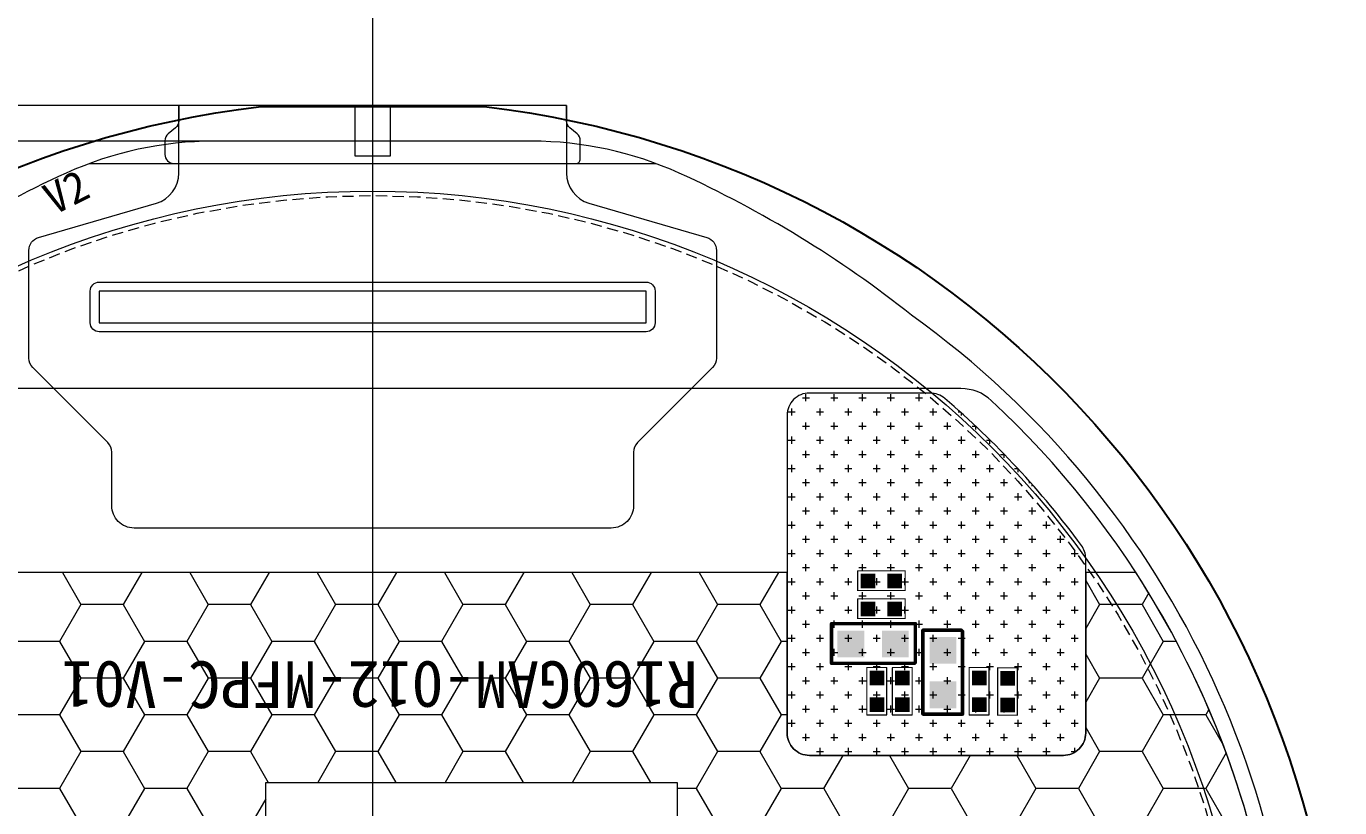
# Model space of a CAD drawing. Header units: millimetres. Extents: x 1134 to 2330, y -9 to 314.
# Drawn here: x 2253.25 to 2282.73, y 222.16 to 239.7 of the extents above; entities that cross this region are included whole.
import ezdxf
from ezdxf.lldxf.tags import DXFTag

# ---------------------------------------------------------------- set-up
doc = ezdxf.new("R2010")
doc.units = ezdxf.units.MM
doc.linetypes.add('HIDDEN', pattern=[0.375, 0.25, -0.125])
doc.layers.get('0').update_dxf_attribs({"lineweight": 5})
doc.layers.get('Defpoints').update_dxf_attribs({"lineweight": 5})
for name, color, linetype, lineweight in [('COF', 110, 'Continuous', 5), ('DIM', 3, 'Continuous', 5), ('ITO', 2, 'Continuous', 5), ('MFPC', 50, 'Continuous', 5), ('TAPE', 90, 'Continuous', 5)]:
    doc.layers.add(name, color=color, linetype=linetype, lineweight=lineweight)
for name, color, linetype in [('COVER LENS', 6, 'Continuous'), ('EMI', 5, 'Continuous'), ('TOPLAYER', 1, 'Continuous'), ('TOPOVERLAY', 2, 'Continuous')]:
    doc.layers.add(name, color=color, linetype=linetype)
doc.styles.add('RD', font='ROMAND.shx', dxfattribs={"width": 0.8})
doc.styles.get("Standard").update_dxf_attribs({"font": 'txt', "bigfont": 'gbcbig.shx'})
doc.styles.add('宋体', font='')
doc.styles.get('宋体').set_extended_font_data('SimSun')
tags = doc.linetypes.add('CENTER', pattern=[0.6, 0.375, -0.075, 0.075, -0.075]).pattern_tags.tags
tags[10:11] = [DXFTag(74, 4), DXFTag(75, 0), DXFTag(340, '0'), DXFTag(46, 1.0), DXFTag(50, 0.0), DXFTag(44, 0.0), DXFTag(45, 0.0)]
tags[8:9] = [DXFTag(74, 4), DXFTag(75, 0), DXFTag(340, '0'), DXFTag(46, 1.0), DXFTag(50, 0.0), DXFTag(44, 0.0), DXFTag(45, 0.0)]
tags[6:7] = [DXFTag(74, 4), DXFTag(75, 0), DXFTag(340, '0'), DXFTag(46, 1.0), DXFTag(50, 0.0), DXFTag(44, 0.0), DXFTag(45, 0.0)]
tags[4:5] = [DXFTag(74, 4), DXFTag(75, 0), DXFTag(340, '0'), DXFTag(46, 1.0), DXFTag(50, 0.0), DXFTag(44, 0.0), DXFTag(45, 0.0)]
doc.dimstyles.new('DIM', dxfattribs={"dimtxt": 1.5, "dimasz": 0.8, "dimexe": 0, "dimexo": 0.5, "dimgap": 0.11, "dimtad": 0, "dimzin": 1, "dimdsep": 46, "dimtxsty": 'RD', "dimcen": 0, "dimclrd": 256, "dimclre": 256, "dimclrt": 256, "dimadec": 0, "dimazin": 0, "dimtm": 1e-09, "dimtfac": 1, "dimtofl": 0, "dimtmove": 0, "dimatfit": 3, "dimfxl": 1, "dimlwe": -1, "dimarcsym": 0})

# ---------------------------------------------------------------- blocks, each defined once
blk = doc.blocks.new('R154GSM-001-PNL-V01-C')
at = {"layer": 'ITO', "color": 1, "linetype": 'CENTER', "lineweight": 0, "ltscale": 3}
blk.add_lwpolyline([(469.828, 292.711), (469.828, 232.705)], dxfattribs=at)
at = {"layer": 'ITO', "lineweight": 5}
blk.add_lwpolyline([(457.738, 245.832, 0.061335), (462.951, 242.644, 0.106989), (466.259, 241.928), (473.397, 241.928, 0.106989), (476.706, 242.644, 0.061335), (481.919, 245.832, 0.568636), (478.891, 281.385, 0.02781), (474.722, 283.18, 0.063513), (472.665, 283.468), (466.992, 283.468, 0.063513), (464.934, 283.18, 0.02781), (460.765, 281.385, 0.568636)], format="xyb", close=True, dxfattribs=at)
blk.add_lwpolyline([(476.181, 242.428), (463.475, 242.428)], dxfattribs=at)
at = {"layer": 'ITO', "color": 1, "linetype": 'HIDDEN', "lineweight": 5}
blk.add_circle((469.828, 262.708), 19.56, dxfattribs=at)
blk = doc.blocks.new('R197NRK-001-POL-V01-C')
at = {"layer": 'DIM', "lineweight": 5}
blk.add_blockref('R154GSM-001-PNL-V01-C', (376.605, -0.917), dxfattribs=at)
blk = doc.blocks.new('R160GAM-012-S100-CVL-V02-C')
at = {"color": 7, "lineweight": 5}
blk.add_lwpolyline([(1956.149, 259.95), (1956.149, 258.85), (1956.949, 258.85), (1956.949, 259.95)], close=True, dxfattribs=at)
at = {"layer": 'COVER LENS'}
blk.add_lwpolyline([(1954.049, 216.839, -0.890724), (1954.049, 259.95), (1959.049, 259.95, -0.890724), (1959.049, 216.839)], format="xyb", close=True, dxfattribs=at)
at = {"layer": 'COVER LENS', "color": 1, "lineweight": 5}
blk.add_circle((1956.549, 238.395), 19.66, dxfattribs=at)
at = {"color": 7, "insert": (1946.074, 256.644), "char_height": 0.70607, "width": 6.61807, "attachment_point": 1, "rotation": 26.4497}
blk.add_mtext('{\\fSimSun|b0|i0|c134|p2;S100   V2}', dxfattribs=at)
blk = doc.blocks.new('*D243')
at = {"layer": 'Defpoints', "color": 0, "lineweight": 5, "transparency": 16777216}
for p in [(2257.8, 237.919), (2237.531, 237.119), (2257.8, 237.119)]:
    blk.add_point(p, dxfattribs=at)
at = {"layer": 'DIM', "lineweight": -2, "transparency": 16777216}
for p, q in [((2237.531, 238.719), (2237.531, 239.519)), ((2237.531, 236.319), (2237.531, 235.519))]:
    blk.add_line(p, q, dxfattribs=at)
at = {"layer": 'DIM', "transparency": 16777216}
for p, q in [((2257.3, 237.919), (2237.531, 237.919)), ((2257.3, 237.119), (2237.531, 237.119))]:
    blk.add_line(p, q, dxfattribs=at)
at = {"layer": 'DIM', "lineweight": 5, "transparency": 16777216}
for points in [[(2237.398, 238.719), (2237.665, 238.719), (2237.531, 237.919)], [(2237.398, 236.319), (2237.665, 236.319), (2237.531, 237.119)]]:
    blk.add_solid(points, dxfattribs=at)
at = {"layer": 'DIM', "lineweight": 5, "transparency": 16777216, "insert": (2237.531, 233.552), "char_height": 1.5, "attachment_point": 5, "rotation": 90, "style": 'RD'}
blk.add_mtext('0.80', dxfattribs=at)

msp = doc.modelspace()

# ---------------------------------------------------------------- hatches: boundary and pattern name
at = {"layer": 'EMI', "lineweight": 5}
h = msp.add_hatch(dxfattribs=at)
h.set_pattern_fill('HONEY', color=5, scale=0.3, angle=180)
h.set_pattern_definition([(180, (3775.6175, 475.8376), (-1.42875, -0.824889), [0.9525, -1.905]), (300, (3775.6175, 475.8376), (1.42874983, -0.8248893), [0.9525, -1.905]), (240, (3775.6175, 475.8376), (-1.7e-07, -1.6497783), [-1.905, 0.9525])])
h.paths.add_polyline_path([(2263.156, 212.335, 0.414214), (2260.156, 209.335), (2260.156, 208.068, -0.198912), (2259.277, 205.946), (2257.549, 204.217, -0.198912), (2255.427, 203.339), (2254.406, 203.339, -0.198912), (2252.285, 204.217), (2251.404, 205.098, -0.198912), (2250.525, 207.22), (2250.525, 211.339, -0.414214), (2252.525, 213.339), (2253.298, 213.339, 0.414214), (2254.298, 214.339), (2254.298, 218.44, -0.414214), (2255.298, 219.44), (2258.627, 219.44), (2258.627, 222.734), (2267.859, 222.734), (2267.859, 219.44), (2279.997, 219.44, 0.478044), (2280.974, 220.652, 0.090797), (2278.152, 227.44), (2277.025, 227.44), (2277.025, 223.839, -0.414214), (2276.525, 223.339), (2270.825, 223.339, -0.414214), (2270.325, 223.839), (2270.325, 227.44), (2252.625, 227.44), (2252.625, 223.839, -0.414214), (2252.125, 223.339), (2250.636, 223.339), (2250.636, 215.827), (2245.525, 215.827), (2245.525, 205.149, 0.198912), (2246.404, 203.027), (2250.214, 199.217, 0.198912), (2252.335, 198.339), (2257.498, 198.339, 0.198912), (2259.62, 199.217), (2263.277, 202.875, 0.198912), (2264.156, 204.997), (2264.156, 205.335, -0.414214), (2266.156, 207.335), (2269.406, 207.335), (2269.406, 212.335)])
at = {"layer": 'TAPE', "lineweight": 5}
h = msp.add_hatch(dxfattribs=at)
h.set_pattern_fill('CROSS', color=32, scale=0.05, angle=360)
h.set_pattern_definition([(360, (3775.61753, 475.83756), (0.3175, 0.3175), [0.15875, -0.47625]), (90, (3775.6969, 475.7582), (-0.3175, 0.3175), [0.15875, -0.47625])])
edge = h.paths.add_edge_path()
edge.add_arc((2261.025, 216.339), 19.75, 36.3709, 49.4642)
edge.add_arc((2273.536, 230.969), 0.5, 49.4642, 90)
edge.add_line((2273.536, 231.469), (2270.825, 231.469))
edge.add_arc((2270.825, 230.969), 0.5, 90, 180)
edge.add_line((2270.325, 230.969), (2270.325, 223.839))
edge.add_arc((2270.825, 223.839), 0.5, 180, 270)
edge.add_line((2270.825, 223.339), (2276.525, 223.339))
edge.add_arc((2276.525, 223.839), 0.5, 270, 360)
edge.add_line((2277.025, 223.839), (2277.025, 227.754))
edge.add_arc((2276.525, 227.754), 0.5, 0, 36.3709)

# ---------------------------------------------------------------- linework, layer by layer
at = {"layer": 'COF', "color": 4}
msp.add_line((2265.375, 237.919), (2256.675, 237.919), dxfattribs=at)
for points in [[(2265.375, 237.919), (2265.375, 236.401, 0.333417), (2265.879, 235.728), (2268.524, 234.958, -0.333417), (2268.74, 234.67), (2268.74, 232.251, -0.198912), (2268.652, 232.039), (2266.968, 230.355, 0.198912), (2266.88, 230.142), (2266.88, 228.94, -0.414214), (2266.38, 228.44), (2255.67, 228.44, -0.414214), (2255.17, 228.94), (2255.17, 230.142, 0.198912), (2255.082, 230.355), (2253.398, 232.039, -0.198912), (2253.31, 232.251), (2253.31, 234.67, -0.333417), (2253.526, 234.958), (2256.171, 235.728, 0.333417), (2256.675, 236.401), (2256.675, 237.919)], [(2256.675, 237.919), (2256.675, 237.57, -0.226485), (2256.601, 237.415), (2256.439, 237.284, 0.226485), (2256.365, 237.129), (2256.365, 236.819, 0.414214), (2256.565, 236.619), (2265.585, 236.619, 0.414214), (2265.685, 236.719), (2265.685, 237.129, 0.226485), (2265.611, 237.284), (2265.449, 237.415, -0.226485), (2265.375, 237.57), (2265.375, 237.919)]]:
    msp.add_lwpolyline(points, format="xyb", dxfattribs=at)
at = {"layer": 'COF', "color": 6}
msp.add_lwpolyline([(2267.162, 233.957, -0.414214), (2267.362, 233.757), (2267.362, 233.044, -0.414214), (2267.162, 232.844), (2254.888, 232.844, -0.414214), (2254.688, 233.044), (2254.688, 233.757, -0.414214), (2254.888, 233.957)], format="xyb", close=True, dxfattribs=at)
at = {"layer": 'COF', "color": 1}
msp.add_lwpolyline([(2254.888, 233.757), (2254.888, 233.044), (2267.162, 233.044), (2267.162, 233.757)], close=True, dxfattribs=at)
at = {"layer": 'EMI', "color": 5, "lineweight": 5}
msp.add_lwpolyline([(2252.525, 213.339), (2253.298, 213.339, 0.414214), (2254.298, 214.339), (2254.298, 218.44, -0.414214), (2255.298, 219.44), (2258.627, 219.44), (2258.627, 222.734), (2267.859, 222.734), (2267.859, 219.44), (2279.997, 219.44, 0.478044), (2280.974, 220.652, 0.090797), (2278.152, 227.44), (2277.025, 227.44), (2277.025, 223.839, -0.414214), (2276.525, 223.339), (2270.825, 223.339, -0.414214), (2270.325, 223.839), (2270.325, 227.44), (2252.625, 227.44)], format="xyb", dxfattribs=at)
at = {"layer": 'MFPC', "color": 7, "linetype": 'Continuous'}
msp.add_lwpolyline([(2252.525, 213.339), (2253.298, 213.339, 0.414214), (2254.298, 214.339), (2254.298, 218.44, -0.414214), (2255.298, 219.44), (2279.997, 219.44, 0.478044), (2280.974, 220.652, 0.153691), (2274.906, 231.302, 0.189182), (2274.226, 231.569), (2247.825, 231.569, 0.189182)], format="xyb", dxfattribs=at)
at = {"layer": 'MFPC', "color": 1, "linetype": 'Continuous'}
msp.add_lwpolyline([(2252.525, 213.339), (2253.298, 213.339, 0.414214), (2254.298, 214.339), (2254.298, 218.44, -0.414214), (2255.298, 219.44), (2279.997, 219.44, 0.478044), (2280.974, 220.652, 0.153691), (2274.906, 231.302, 0.189182), (2274.226, 231.569), (2247.825, 231.569, 0.189182)], format="xyb", dxfattribs=at)
at = {"layer": 'TAPE', "color": 32, "lineweight": 5}
msp.add_lwpolyline([(2276.928, 228.051, 0.057192), (2273.861, 231.349, 0.178739), (2273.536, 231.469), (2270.825, 231.469, 0.414214), (2270.325, 230.969), (2270.325, 223.839, 0.414214), (2270.825, 223.339), (2276.525, 223.339, 0.414214), (2277.025, 223.839), (2277.025, 227.754, 0.160044)], format="xyb", close=True, dxfattribs=at)
at = {"layer": 'TOPLAYER'}
for points in [[(2272.302, 227.088), (2272.302, 227.418), (2271.972, 227.088), (2271.972, 227.418)], [(2272.902, 227.088), (2272.902, 227.418), (2272.572, 227.088), (2272.572, 227.418)], [(2272.302, 226.46), (2272.302, 226.79), (2271.972, 226.46), (2271.972, 226.79)], [(2272.902, 226.46), (2272.902, 226.79), (2272.572, 226.46), (2272.572, 226.79)], [(2272.054, 226.14), (2271.454, 226.14), (2272.054, 225.54), (2271.454, 225.54)], [(2273.054, 226.14), (2272.454, 226.14), (2273.054, 225.54), (2272.454, 225.54)], [(2273.525, 225.998), (2273.525, 225.398), (2274.125, 225.998), (2274.125, 225.398)], [(2272.506, 225.239), (2272.176, 225.239), (2272.506, 224.909), (2272.176, 224.909)], [(2273.078, 225.239), (2272.748, 225.239), (2273.078, 224.909), (2272.748, 224.909)], [(2274.802, 225.239), (2274.472, 225.239), (2274.802, 224.909), (2274.472, 224.909)], [(2275.44, 225.234), (2275.11, 225.234), (2275.44, 224.904), (2275.11, 224.904)], [(2273.525, 224.998), (2273.525, 224.398), (2274.125, 224.998), (2274.125, 224.398)], [(2272.506, 224.639), (2272.176, 224.639), (2272.506, 224.309), (2272.176, 224.309)], [(2273.078, 224.639), (2272.748, 224.639), (2273.078, 224.309), (2272.748, 224.309)], [(2274.802, 224.639), (2274.472, 224.639), (2274.802, 224.309), (2274.472, 224.309)], [(2275.44, 224.634), (2275.11, 224.634), (2275.44, 224.304), (2275.11, 224.304)]]:
    msp.add_solid(points, dxfattribs=at)
at = {"layer": 'TOPOVERLAY'}
for points, const_width in [([(2271.956, 227.479), (2271.907, 227.479)], 0.025), ([(2271.907, 227.479), (2271.907, 227.036)], 0.025), ([(2272.973, 227.479), (2271.957, 227.479)], 0.025), ([(2272.973, 227.479), (2272.973, 227.036)], 0.025), ([(2272.973, 227.036), (2271.907, 227.036)], 0.025), ([(2271.907, 226.851), (2271.907, 226.408)], 0.025), ([(2271.956, 226.851), (2271.907, 226.851)], 0.025), ([(2272.973, 226.851), (2271.957, 226.851)], 0.025), ([(2272.973, 226.851), (2272.973, 226.408)], 0.025), ([(2272.973, 226.408), (2271.907, 226.408)], 0.025), ([(2271.323, 226.293), (2271.323, 225.404)], 0.08), ([(2273.202, 226.293), (2271.323, 226.293)], 0.08), ([(2273.202, 226.293), (2273.202, 225.429)], 0.08), ([(2273.372, 226.146), (2273.372, 224.266)], 0.08), ([(2274.236, 226.146), (2273.372, 226.146)], 0.08), ([(2274.261, 226.12), (2274.236, 226.146)], 0.08), ([(2274.261, 226.12), (2274.261, 224.266)], 0.08), ([(2273.202, 225.429), (2273.177, 225.404)], 0.08), ([(2273.177, 225.404), (2271.323, 225.404)], 0.08), ([(2272.115, 225.31), (2272.115, 224.294)], 0.025), ([(2272.558, 225.31), (2272.115, 225.31)], 0.025), ([(2272.558, 225.31), (2272.558, 224.244)], 0.025), ([(2273.13, 225.31), (2272.687, 225.31)], 0.025), ([(2272.687, 225.31), (2272.687, 224.294)], 0.025), ([(2273.13, 225.31), (2273.13, 224.244)], 0.025), ([(2274.411, 225.31), (2274.411, 224.294)], 0.025), ([(2274.854, 225.31), (2274.411, 225.31)], 0.025), ([(2274.854, 225.31), (2274.854, 224.244)], 0.025), ([(2275.492, 225.305), (2275.049, 225.305)], 0.025), ([(2275.049, 225.305), (2275.049, 224.289)], 0.025), ([(2275.492, 225.305), (2275.492, 224.239)], 0.025), ([(2272.115, 224.293), (2272.115, 224.244)], 0.025), ([(2272.687, 224.293), (2272.687, 224.244)], 0.025), ([(2274.261, 224.266), (2273.372, 224.266)], 0.08), ([(2274.411, 224.293), (2274.411, 224.244)], 0.025), ([(2275.049, 224.288), (2275.049, 224.239)], 0.025), ([(2272.558, 224.244), (2272.115, 224.244)], 0.025), ([(2273.13, 224.244), (2272.687, 224.244)], 0.025), ([(2274.854, 224.244), (2274.411, 224.244)], 0.025), ([(2275.492, 224.239), (2275.049, 224.239)], 0.025)]:
    msp.add_lwpolyline(points, dxfattribs=dict(at, const_width=const_width))
for points, const_width in [([(2271.901, 227.479, 1), (2271.913, 227.479, 1)], 0.0125), ([(2271.901, 227.479, 1), (2271.913, 227.479, 1)], 0.0125), ([(2271.95, 227.479, 1), (2271.962, 227.479, 1)], 0.0125), ([(2271.951, 227.479, 1), (2271.963, 227.479, 1)], 0.0125), ([(2272.967, 227.479, 1), (2272.979, 227.479, 1)], 0.0125), ([(2272.967, 227.479, 1), (2272.979, 227.479, 1)], 0.0125), ([(2271.901, 227.036, 1), (2271.913, 227.036, 1)], 0.0125), ([(2271.901, 227.036, 1), (2271.913, 227.036, 1)], 0.0125), ([(2272.967, 227.036, 1), (2272.979, 227.036, 1)], 0.0125), ([(2272.967, 227.036, 1), (2272.979, 227.036, 1)], 0.0125), ([(2271.901, 226.851, 1), (2271.913, 226.851, 1)], 0.0125), ([(2271.901, 226.851, 1), (2271.913, 226.851, 1)], 0.0125), ([(2271.95, 226.851, 1), (2271.962, 226.851, 1)], 0.0125), ([(2271.951, 226.851, 1), (2271.963, 226.851, 1)], 0.0125), ([(2272.967, 226.851, 1), (2272.979, 226.851, 1)], 0.0125), ([(2272.967, 226.851, 1), (2272.979, 226.851, 1)], 0.0125), ([(2271.901, 226.408, 1), (2271.913, 226.408, 1)], 0.0125), ([(2271.901, 226.408, 1), (2271.913, 226.408, 1)], 0.0125), ([(2272.967, 226.408, 1), (2272.979, 226.408, 1)], 0.0125), ([(2272.967, 226.408, 1), (2272.979, 226.408, 1)], 0.0125), ([(2271.303, 226.293, 1), (2271.343, 226.293, 1)], 0.04), ([(2271.303, 226.293, 1), (2271.343, 226.293, 1)], 0.04), ([(2273.182, 226.293, 1), (2273.222, 226.293, 1)], 0.04), ([(2273.182, 226.293, 1), (2273.222, 226.293, 1)], 0.04), ([(2273.372, 226.126, 1), (2273.372, 226.166, 1)], 0.04), ([(2273.372, 226.126, 1), (2273.372, 226.166, 1)], 0.04), ([(2274.236, 226.126, 1), (2274.236, 226.166, 1)], 0.04), ([(2274.236, 226.126, 1), (2274.236, 226.166, 1)], 0.04), ([(2274.261, 226.1, 1), (2274.261, 226.14, 1)], 0.04), ([(2274.261, 226.1, 1), (2274.261, 226.14, 1)], 0.04), ([(2273.182, 225.429, 1), (2273.222, 225.429, 1)], 0.04), ([(2273.182, 225.429, 1), (2273.222, 225.429, 1)], 0.04), ([(2271.303, 225.404, 1), (2271.343, 225.404, 1)], 0.04), ([(2271.303, 225.404, 1), (2271.343, 225.404, 1)], 0.04), ([(2272.115, 225.304, 1), (2272.115, 225.316, 1)], 0.0125), ([(2272.115, 225.304, 1), (2272.115, 225.316, 1)], 0.0125), ([(2272.558, 225.304, 1), (2272.558, 225.316, 1)], 0.0125), ([(2272.558, 225.304, 1), (2272.558, 225.316, 1)], 0.0125), ([(2272.687, 225.304, 1), (2272.687, 225.316, 1)], 0.0125), ([(2272.687, 225.304, 1), (2272.687, 225.316, 1)], 0.0125), ([(2273.13, 225.304, 1), (2273.13, 225.316, 1)], 0.0125), ([(2273.13, 225.304, 1), (2273.13, 225.316, 1)], 0.0125), ([(2273.157, 225.404, 1), (2273.197, 225.404, 1)], 0.04), ([(2273.157, 225.404, 1), (2273.197, 225.404, 1)], 0.04), ([(2274.411, 225.304, 1), (2274.411, 225.316, 1)], 0.0125), ([(2274.411, 225.304, 1), (2274.411, 225.316, 1)], 0.0125), ([(2274.854, 225.304, 1), (2274.854, 225.316, 1)], 0.0125), ([(2274.854, 225.304, 1), (2274.854, 225.316, 1)], 0.0125), ([(2275.049, 225.299, 1), (2275.049, 225.312, 1)], 0.0125), ([(2275.049, 225.299, 1), (2275.049, 225.312, 1)], 0.0125), ([(2275.492, 225.299, 1), (2275.492, 225.312, 1)], 0.0125), ([(2275.492, 225.299, 1), (2275.492, 225.312, 1)], 0.0125), ([(2272.115, 224.288, 1), (2272.115, 224.3, 1)], 0.0125), ([(2272.115, 224.287, 1), (2272.115, 224.299, 1)], 0.0125), ([(2272.687, 224.288, 1), (2272.687, 224.3, 1)], 0.0125), ([(2272.687, 224.287, 1), (2272.687, 224.299, 1)], 0.0125), ([(2273.372, 224.246, 1), (2273.372, 224.286, 1)], 0.04), ([(2273.372, 224.246, 1), (2273.372, 224.286, 1)], 0.04), ([(2274.261, 224.246, 1), (2274.261, 224.286, 1)], 0.04), ([(2274.261, 224.246, 1), (2274.261, 224.286, 1)], 0.04), ([(2274.411, 224.288, 1), (2274.411, 224.3, 1)], 0.0125), ([(2274.411, 224.287, 1), (2274.411, 224.299, 1)], 0.0125), ([(2275.049, 224.283, 1), (2275.049, 224.296, 1)], 0.0125), ([(2275.049, 224.282, 1), (2275.049, 224.295, 1)], 0.0125), ([(2272.115, 224.238, 1), (2272.115, 224.25, 1)], 0.0125), ([(2272.115, 224.238, 1), (2272.115, 224.25, 1)], 0.0125), ([(2272.558, 224.238, 1), (2272.558, 224.25, 1)], 0.0125), ([(2272.558, 224.238, 1), (2272.558, 224.25, 1)], 0.0125), ([(2272.687, 224.238, 1), (2272.687, 224.25, 1)], 0.0125), ([(2272.687, 224.238, 1), (2272.687, 224.25, 1)], 0.0125), ([(2273.13, 224.238, 1), (2273.13, 224.25, 1)], 0.0125), ([(2273.13, 224.238, 1), (2273.13, 224.25, 1)], 0.0125), ([(2274.411, 224.238, 1), (2274.411, 224.25, 1)], 0.0125), ([(2274.411, 224.238, 1), (2274.411, 224.25, 1)], 0.0125), ([(2274.854, 224.238, 1), (2274.854, 224.25, 1)], 0.0125), ([(2274.854, 224.238, 1), (2274.854, 224.25, 1)], 0.0125), ([(2275.049, 224.233, 1), (2275.049, 224.246, 1)], 0.0125), ([(2275.049, 224.233, 1), (2275.049, 224.246, 1)], 0.0125), ([(2275.492, 224.233, 1), (2275.492, 224.246, 1)], 0.0125), ([(2275.492, 224.233, 1), (2275.492, 224.246, 1)], 0.0125)]:
    msp.add_lwpolyline(points, format="xyb", close=True, dxfattribs=dict(at, const_width=const_width))

# ---------------------------------------------------------------- block references
at = {"layer": 'DIM', "lineweight": 5, "rotation": 180}
msp.add_blockref('R197NRK-001-POL-V01-C', (3107.459, 478.13), dxfattribs=at)
at = {"layer": 'DIM', "lineweight": 5}
msp.add_blockref('R160GAM-012-S100-CVL-V02-C', (304.476, -22.056), dxfattribs=at)

# ---------------------------------------------------------------- texts
at = {"color": 7, "insert": (2254.042, 224.399), "char_height": 1.05, "width": 11.30528, "attachment_point": 3, "rotation": 180, "line_spacing_factor": 0.9, "style": '宋体'}
msp.add_mtext('\\A1;R160GAM-012-MFPC-V01', dxfattribs=at)

# ---------------------------------------------------------------- dimensions: what is measured, and where the dimension line sits
at = {"layer": 'DIM', "lineweight": 5}
dim = msp.add_linear_dim(base=(2237.531, 237.119), p1=(2257.8, 237.919), p2=(2257.8, 237.119), angle=90, dimstyle='DIM', override={"dimfxl": 1.25}, dxfattribs=at)
dim.commit()
dim.dimension.update_dxf_attribs({"geometry": '*D243', "text_midpoint": (2237.531, 233.552)})

doc.saveas('drawing.dxf')
